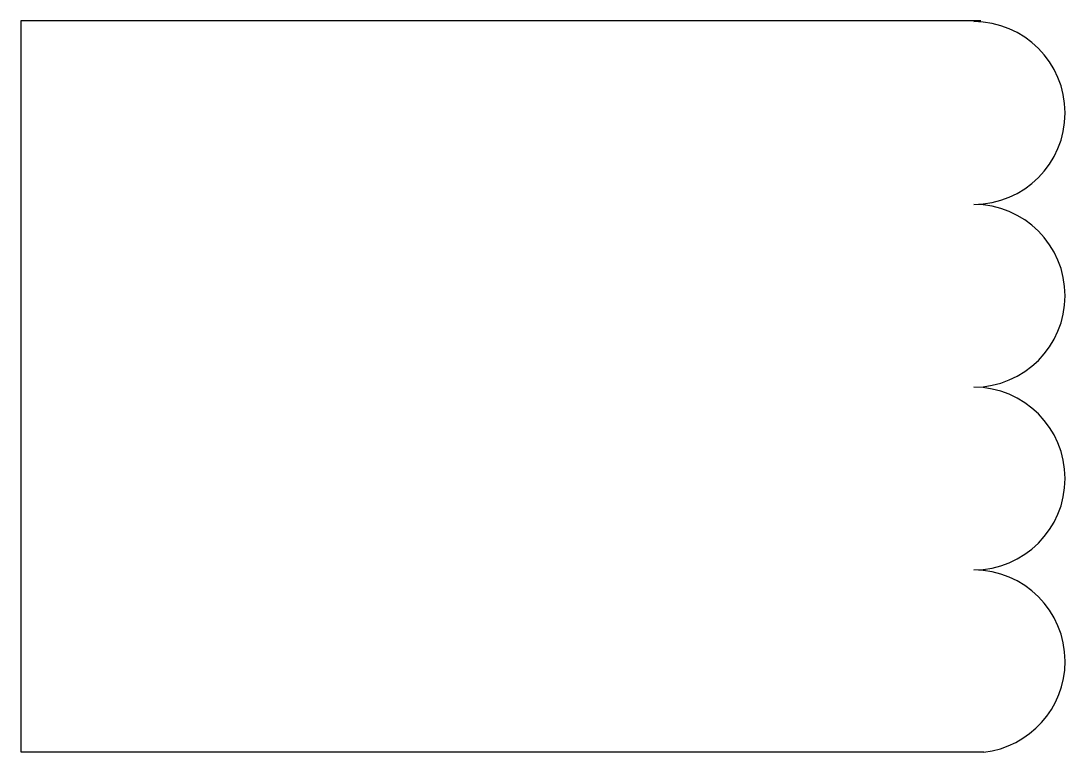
# Model space of a CAD drawing. Header units: centimetres. Extents: x -9.5 to 9.5, y -6.7 to 6.7.
import ezdxf

# ---------------------------------------------------------------- set-up
doc = ezdxf.new("R2010")
doc.units = ezdxf.units.CM
doc.header["$MEASUREMENT"] = 0
doc.layers.add('Camada 1', color=7, linetype='Continuous')

msp = doc.modelspace()

# ---------------------------------------------------------------- linework, layer by layer
at = {"layer": 'Camada 1'}
msp.add_open_spline([(8.03389, -6.66578), (8.03389, -6.66578), (-9.51952, -6.66578), (-9.51952, -6.66578), (-9.51952, -6.66578), (-9.51952, -6.66578), (-9.51952, 6.66922), (-9.51952, 6.66922), (-9.51952, 6.66922), (-9.51952, 6.66922), (7.98142, 6.66922), (7.98142, 6.66922), (7.98142, 6.66922), (7.98142, 6.66922), (7.85267, 6.65575), (7.85267, 6.65575), (7.85267, 6.65575), (8.77326, 6.65575), (9.51955, 5.90947), (9.51955, 4.98887), (9.51955, 4.98887), (9.51955, 4.06831), (8.77327, 3.32199), (7.85268, 3.32199), (7.85268, 3.32199), (8.77327, 3.32199), (9.51956, 2.57573), (9.51956, 1.65511), (9.51956, 1.65511), (9.51956, 0.73457), (8.77328, -0.01177), (7.85269, -0.01177), (7.85269, -0.01177), (8.77328, -0.01177), (9.51957, -0.75803), (9.51957, -1.67865), (9.51957, -1.67865), (9.51957, -2.59921), (8.77329, -3.34553), (7.8527, -3.34553), (7.8527, -3.34553), (8.77329, -3.34553), (9.51958, -4.09179), (9.51958, -5.01241), (9.51958, -5.01241), (9.51958, -5.87082), (8.87066, -6.57771), (8.03659, -6.66926), (8.03659, -6.66926), (8.03659, -6.66926), (8.03389, -6.66578), (8.03389, -6.66578)], degree=3, knots=[0, 0, 0, 0, 0.07142857, 0.07142857, 0.07142857, 0.07142857, 0.14285714, 0.14285714, 0.14285714, 0.14285714, 0.21428571, 0.21428571, 0.21428571, 0.21428571, 0.28571429, 0.28571429, 0.28571429, 0.28571429, 0.35714286, 0.35714286, 0.35714286, 0.35714286, 0.42857143, 0.42857143, 0.42857143, 0.42857143, 0.5, 0.5, 0.5, 0.5, 0.57142857, 0.57142857, 0.57142857, 0.57142857, 0.64285714, 0.64285714, 0.64285714, 0.64285714, 0.71428571, 0.71428571, 0.71428571, 0.71428571, 0.78571429, 0.78571429, 0.78571429, 0.78571429, 0.85714286, 0.85714286, 0.85714286, 0.85714286, 1, 1, 1, 1], dxfattribs=at)

doc.saveas('drawing.dxf')
